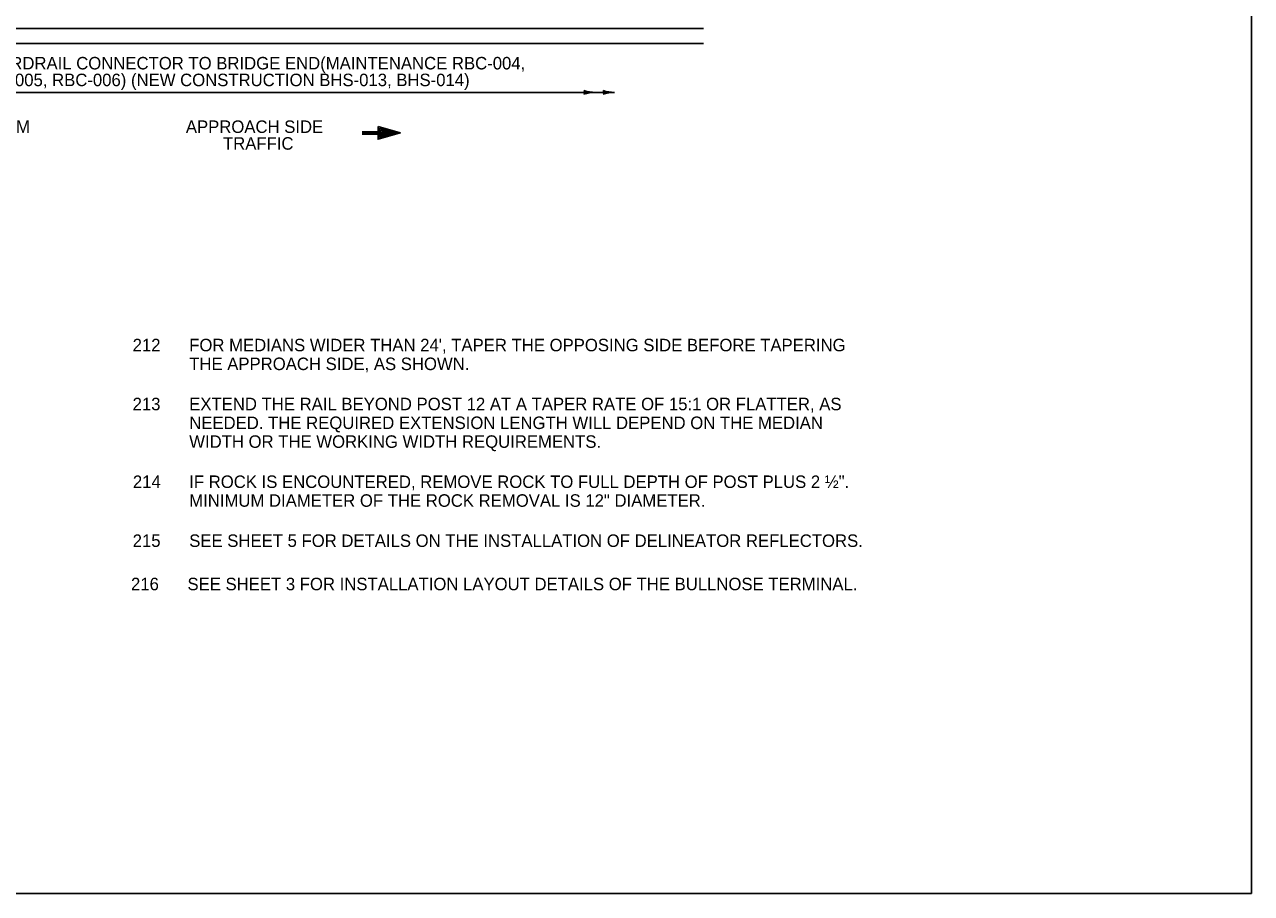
# Model space of a CAD drawing. Extents: x 503 to 668, y 143 to 243.
# Drawn here: x 599.1 to 667.9, y 143.2 to 191.9 of the extents above; entities that cross this region are included whole.
import ezdxf

# ---------------------------------------------------------------- set-up
doc = ezdxf.new("R2010")
doc.units = 0
for name, color, linetype in [('BR 2020 Reprint', 7, 'Continuous'), ('Level 2', 7, 'Continuous'), ('R_PL_GRAILLT_PR', 7, 'Continuous'), ('RW 2024 Reprint', 7, 'Continuous'), ('SB_STD_PT', 7, 'Continuous'), ('SB_STD_SEPIA', 7, 'Continuous')]:
    doc.layers.add(name, color=color, linetype=linetype)

msp = doc.modelspace()

# ---------------------------------------------------------------- linework, layer by layer
at = {"layer": 'BR 2020 Reprint'}
for centre, radius, start, end in [((630.361, 188.05), 0.158, 318.7746, 40.89129), ((631.11, 186.079), 1.971, 90, 108.66878), ((631.11, 190.021), 1.971, 251.34716, 269.99389), ((631.11, 186.079), 1.971, 89.98778, 90), ((631.437, 188.053), 0.158, 318.7746, 40.89129), ((632.187, 186.081), 1.971, 90, 108.66878), ((632.187, 190.023), 1.971, 251.34716, 269.99389), ((632.187, 186.081), 1.971, 89.98778, 90)]:
    msp.add_arc(centre, radius, start, end, dxfattribs=at)
at = {"layer": 'Level 2'}
for p, q in [((607.825, 188.052), (595.291, 188.052)), ((632.187, 188.052), (607.825, 188.052))]:
    msp.add_line(p, q, dxfattribs=at)
at = {"layer": 'R_PL_GRAILLT_PR'}
msp.add_line((637.187, 190.791), (509.242, 190.791), dxfattribs=at)
at = {"layer": 'RW 2024 Reprint'}
msp.add_line((637.187, 191.624), (509.242, 191.624), dxfattribs=at)
at = {"layer": 'SB_STD_PT'}
msp.add_lwpolyline([(502.896, 143.168), (667.897, 143.168), (667.897, 243.293), (502.896, 243.293)], close=True, dxfattribs=at)
at = {"layer": 'SB_STD_SEPIA'}
for p, q in [((618.935, 185.84), (618.043, 185.84)), ((620.184, 185.781), (618.043, 185.781)), ((618.935, 185.721), (618.043, 185.721))]:
    msp.add_line(p, q, dxfattribs=at)
for points in [[(618.935, 186.138), (618.935, 185.424), (620.184, 185.781)], [(619.007, 186.043), (619.925, 185.781), (619.007, 185.519)], [(619.078, 185.949), (619.665, 185.781), (619.078, 185.613)], [(619.149, 185.854), (619.405, 185.781), (619.149, 185.708)]]:
    msp.add_lwpolyline(points, close=True, dxfattribs=at)

# ---------------------------------------------------------------- texts
at = {"layer": 'BR 2020 Reprint'}
for s, p in [('212', (605.178, 173.546)), ("FOR MEDIANS WIDER THAN 24', TAPER THE OPPOSING SIDE BEFORE TAPERING ", (608.35, 173.546)), ('THE APPROACH SIDE, AS SHOWN.', (608.35, 172.493)), ('213', (605.177, 170.243)), ('EXTEND THE RAIL BEYOND POST 12 AT A TAPER RATE OF 15:1 OR FLATTER, AS ', (608.35, 170.243)), ('NEEDED. THE REQUIRED EXTENSION LENGTH WILL DEPEND ON THE MEDIAN ', (608.35, 169.19)), ('WIDTH OR THE WORKING WIDTH REQUIREMENTS.', (608.35, 168.137)), ('214', (605.192, 165.887)), ('IF ROCK IS ENCOUNTERED, REMOVE ROCK TO FULL DEPTH OF POST PLUS 2 ½". ', (608.35, 165.887)), ('MINIMUM DIAMETER OF THE ROCK REMOVAL IS 12" DIAMETER.', (608.35, 164.834)), ('215', (605.181, 162.584)), ('SEE SHEET 5 FOR DETAILS ON THE INSTALLATION OF DELINEATOR REFLECTORS.', (608.35, 162.584)), ('216', (605.087, 160.157)), ('SEE SHEET 3 FOR INSTALLATION LAYOUT DETAILS OF THE BULLNOSE TERMINAL.', (608.252, 160.157))]:
    msp.add_text(s, height=0.7, dxfattribs=at).set_placement(p)
at = {"layer": 'Level 2'}
for s, p in [('GUARDRAIL CONNECTOR TO BRIDGE END(MAINTENANCE RBC-004,', (596.293, 189.34)), ('RBC-005, RBC-006) (NEW CONSTRUCTION BHS-013, BHS-014)', (596.293, 188.402)), ('VARIABLE LENGTH - 12\'-6" MINIMUM', (583.099, 185.781)), ('APPROACH SIDE', (608.162, 185.781)), ('TRAFFIC', (610.243, 184.843))]:
    msp.add_text(s, height=0.7, dxfattribs=at).set_placement(p)

doc.saveas('drawing.dxf')
